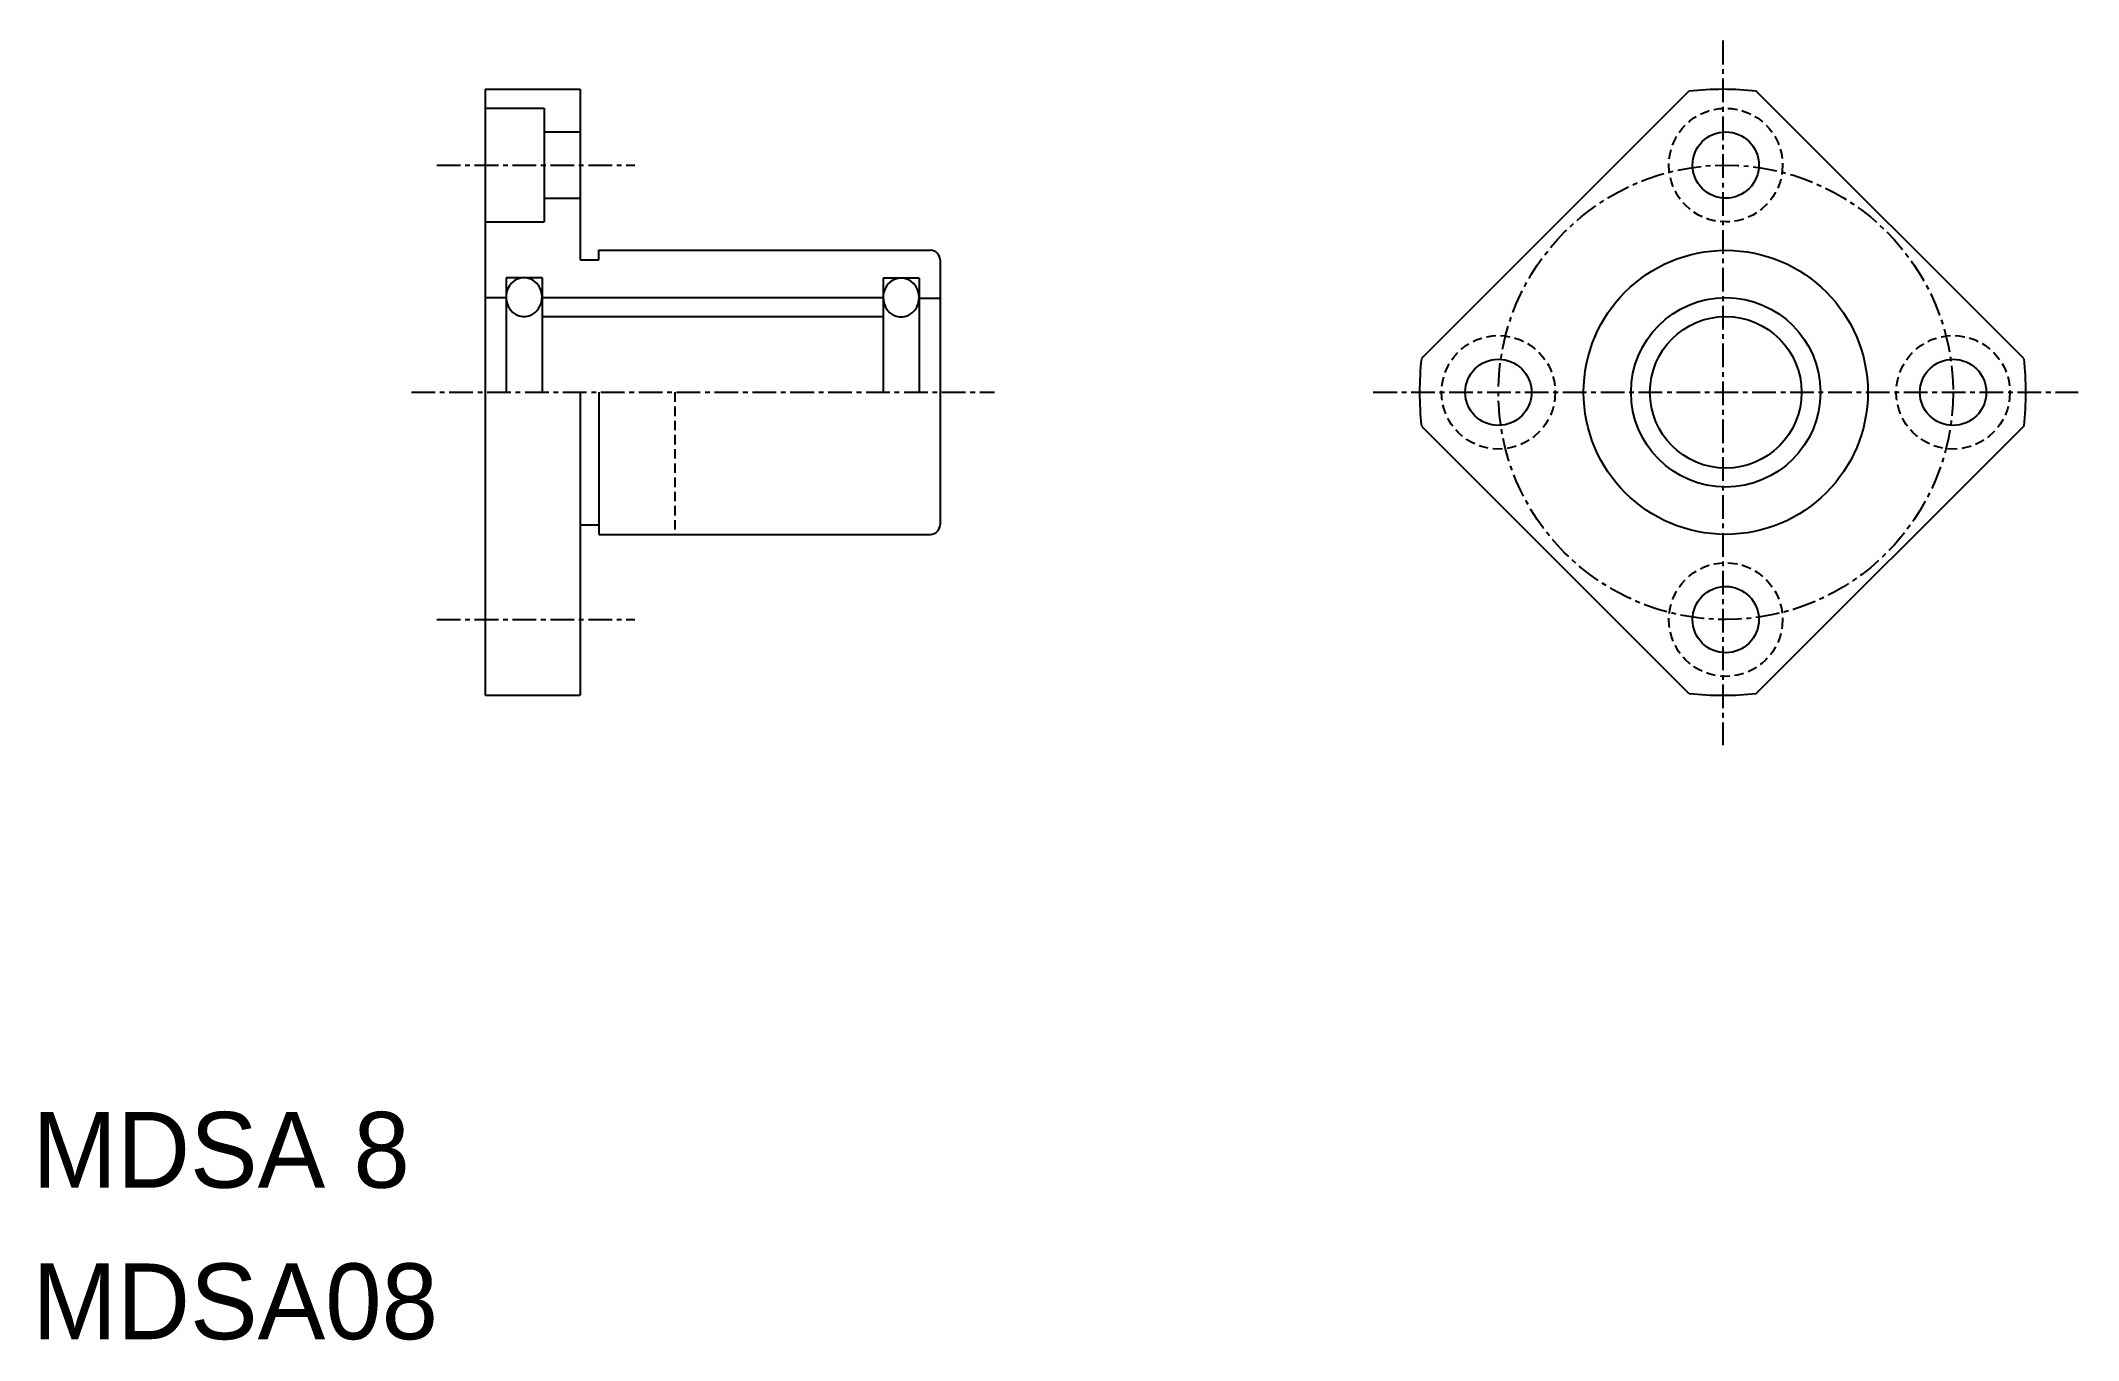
# Model space of a CAD drawing. Extents: x 10 to 118, y 10 to 79.
import ezdxf

# ---------------------------------------------------------------- set-up
doc = ezdxf.new("R2010")
doc.units = 0
doc.linetypes.add('CENTER', pattern=[2, 1.25, -0.25, 0.25, -0.25])
doc.linetypes.add('DASHED', pattern=[0.75, 0.5, -0.25])
doc.layers.get('0').update_dxf_attribs({"linetype": 'CONTINUOUS'})
doc.layers.add('CENTER', color=1, linetype='CENTER')

msp = doc.modelspace()

# ---------------------------------------------------------------- linework, layer by layer
at = {"color": 7, "linetype": 'CONTINUOUS'}
for p, q in [((33.9, 76), (33.9, 44)), ((33.9, 76), (38.9, 76)), ((38.9, 76), (38.9, 67)), ((97.43, 75.9), (83.31, 61.78)), ((115.11, 61.78), (100.98, 75.9)), ((33.9, 75), (37, 75)), ((37, 75), (37, 69)), ((37, 73.75), (38.9, 73.75)), ((37, 70.25), (38.9, 70.25)), ((33.9, 69), (37, 69)), ((108.05, 68.84), (108.05, 68.84)), ((38.9, 67), (39.9, 67)), ((39.9, 67.5), (57.4, 67.5)), ((39.9, 67), (39.9, 67.5)), ((57.9, 67), (57.9, 53)), ((35, 66.05), (35, 60)), ((36.9, 66.05), (35, 66.05)), ((36.9, 66.05), (36.9, 60)), ((56.8, 66.03), (54.9, 66.03)), ((54.9, 66.03), (54.9, 60)), ((56.8, 66.03), (56.8, 60)), ((33.9, 65), (35, 65)), ((36.9, 65), (54.9, 65)), ((56.8, 64.98), (57.9, 64.98)), ((111.58, 65.31), (111.58, 65.31)), ((36.9, 64), (54.9, 64)), ((38.9, 60), (38.9, 44)), ((39.9, 60), (39.9, 53)), ((83.31, 58.22), (97.43, 44.1)), ((115.11, 58.22), (100.98, 44.1)), ((38.9, 53), (39.9, 53)), ((39.9, 53), (39.9, 52.5)), ((39.9, 52.5), (57.4, 52.5)), ((33.9, 44), (38.9, 44))]:
    msp.add_line(p, q, dxfattribs=at)
at = {"color": 3, "linetype": 'DASHED'}
msp.add_line((43.9, 60), (43.9, 52.5), dxfattribs=at)
at = {"color": 7, "linetype": 'CONTINUOUS', "flags": 128}
for points in [[(35.95, 66.05), (35.77, 66.03), (35.59, 65.98), (35.43, 65.89), (35.29, 65.77), (35.17, 65.62), (35.08, 65.45), (35.02, 65.27), (35, 65.07), (35.01, 64.88), (35.05, 64.69), (35.13, 64.51), (35.23, 64.35), (35.36, 64.22), (35.51, 64.11), (35.68, 64.04), (35.86, 64), (36.04, 64), (36.22, 64.04), (36.38, 64.11), (36.53, 64.22), (36.67, 64.35), (36.77, 64.51), (36.85, 64.69), (36.89, 64.88), (36.9, 65.07), (36.87, 65.27), (36.81, 65.45), (36.72, 65.62), (36.6, 65.77), (36.46, 65.89), (36.3, 65.98), (36.13, 66.03)], [(55.85, 66.03), (55.67, 66.01), (55.49, 65.96), (55.33, 65.87), (55.19, 65.75), (55.07, 65.6), (54.98, 65.43), (54.92, 65.25), (54.9, 65.05), (54.91, 64.86), (54.95, 64.67), (55.03, 64.49), (55.13, 64.33), (55.26, 64.2), (55.41, 64.09), (55.58, 64.02), (55.76, 63.98), (55.94, 63.98), (56.12, 64.02), (56.28, 64.09), (56.43, 64.2), (56.57, 64.33), (56.67, 64.49), (56.75, 64.67), (56.79, 64.86), (56.8, 65.05), (56.77, 65.25), (56.71, 65.43), (56.62, 65.6), (56.5, 65.75), (56.36, 65.87), (56.2, 65.96), (56.03, 66.01)]]:
    msp.add_lwpolyline(points, close=True, dxfattribs=at)
at = {"color": 3, "linetype": 'DASHED'}
for centre in [(99.37, 72), (87.37, 60), (111.37, 60), (99.37, 48)]:
    msp.add_circle(centre, 3, dxfattribs=at)
at = {"color": 7, "linetype": 'CONTINUOUS'}
for centre, radius in [((99.37, 72), 1.75), ((99.37, 60), 7.5), ((99.37, 60), 5), ((99.37, 60), 4), ((87.37, 60), 1.75), ((111.37, 60), 1.75), ((99.37, 48), 1.75)]:
    msp.add_circle(centre, radius, dxfattribs=at)
for centre, radius, start, end in [((99.21, 60), 16, 83.6248, 96.3752), ((57.4, 67), 0.5, 360, 90), ((99.21, 60), 16, 173.6248, 186.3752), ((99.21, 60), 16, 353.6248, 6.3752), ((57.4, 53), 0.5, 270, 0), ((99.21, 60), 16, 263.6248, 276.3752)]:
    msp.add_arc(centre, radius, start, end, dxfattribs=at)
at = {"layer": 'CENTER', "color": 1, "linetype": 'CENTER'}
for p, q in [((99.21, 78.57), (99.21, 41.36)), ((31.34, 72), (41.8, 72)), ((30, 60), (60.77, 60)), ((80.77, 60), (117.97, 60)), ((31.34, 48), (41.8, 48))]:
    msp.add_line(p, q, dxfattribs=at)
msp.add_circle((99.37, 60), 12, dxfattribs=at)

# ---------------------------------------------------------------- texts
at = {"color": 7, "linetype": 'CONTINUOUS'}
for s, p in [('MDSA 8', (10, 18)), ('MDSA08', (10, 10))]:
    msp.add_text(s, height=4, dxfattribs=at).set_placement(p)

doc.saveas('drawing.dxf')
